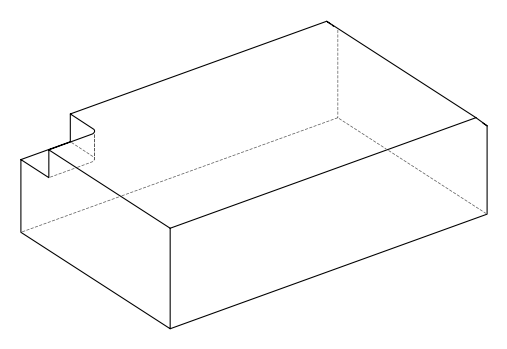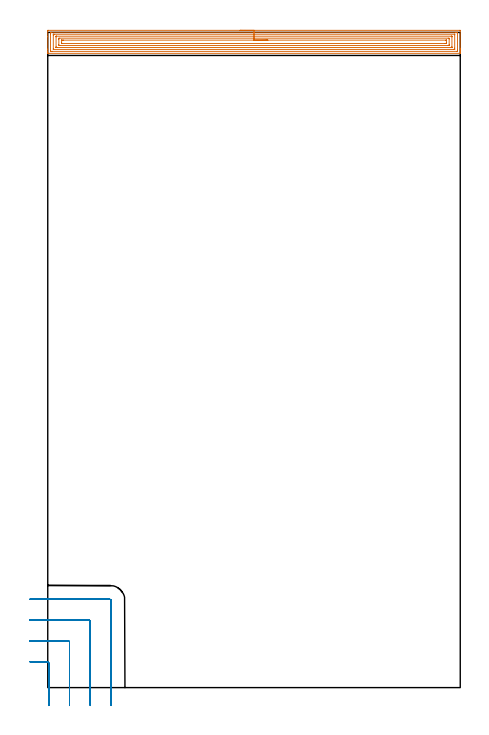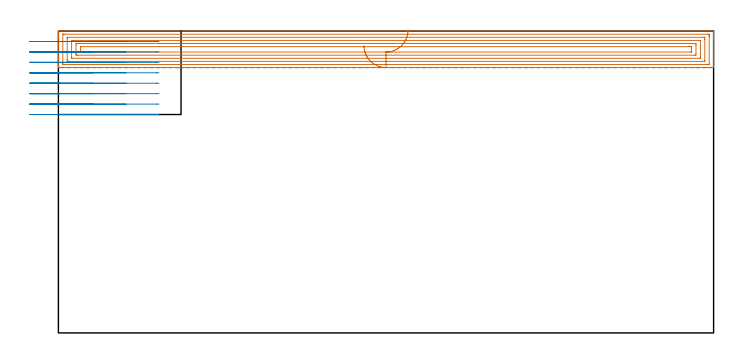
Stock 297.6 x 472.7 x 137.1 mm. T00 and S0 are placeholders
(PLAN: 2 operations, 1 tool changes, 21.2 min)
(1 AREA_MILL | FG_CHAMFER_SURFACE | UGT0205_001 | 14.62 min | 41002 mm3)
(2 MILL_CORNER_NOTCH_RECTANGULAR | CORNER_NOTCH_RECTANGULAR | UGT0201_094 | Follow Part, ap 5, ae 75% | 6.55 min | 154606 mm3)
(TOOL UGT0205_001 | Chamfer Mill 20 x 3 x 45 deg. | D20 FL50 Z2)
(TOOL UGT0201_094 | End mill 20 mm | D20 FL38 Z4)
(OP 1 AREA_MILL)
G17 G21 G94 G90
T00 M6
G54
G17 G0 G90 X138.8 Y474.2 S1061 M3
G43 Z147.1 H0
Z130.5
G94 G1 X138.838 Z129.629 F250.
X138.952 Z128.764
X139.141 Z127.912
X139.403 Z127.08
X139.737 Z126.274
X140.14 Z125.5
X140.608 Z124.764
X141.14 Z124.072
X141.729 Z123.429
X142.372 Z122.84
X143.064 Z122.309
X143.8 Z121.84
X144.574 Z121.437
X145.38 Z121.103
X146.212 Z120.841
X147.063 Z120.652
X147.928 Z120.538
X148.8 Z120.5
X296.991
X297.482 Y474.195 Z120.503
X297.59 Y474.192 Z120.506
X297.6 Y474.079 Z120.618
Y461.232 Z133.463
Y460.633 Z134.061
Y460.076 Z134.621
Y459.756 Z134.94
Y459.198 Z135.498
Y458.878 Z135.817
Y458.238 Z136.462
Y457.892 Z136.808
X297.597 Y457.744 Z136.949
X297.59 Y457.602 Z137.088
X297.437 Y457.6 Z137.1
X0.163
X0.01 Y457.602 Z137.088
X0.003 Y457.743 Z136.949
X0. Y457.892 Z136.808
Y458.238 Z136.462
Y458.878 Z135.817
Y460.076 Z134.621
Y460.633 Z134.061
Y469.571 Z125.126
Y473.521 Z121.176
X0.004 Y473.8 Z120.897
X0.01 Y474.192 Z120.505
X0.206 Y474.196 Z120.502
X0.609 Y474.2 Z120.5
X148.8
Y472.786 Z121.914
X294.452
X295.205 Y472.785 Z121.915
X295.346 Y472.783 Z121.917
X295.556 Y472.779 Z121.921
X295.591 Y472.77 Z121.93
X295.595 Y472.743 Z121.957
X295.597 Y472.713 Z121.987
X295.6 Y472.535 Z122.165
Y460.246 Z134.454
X295.597 Y459.756 Z134.944
X295.591 Y459.376 Z135.324
X295.573 Y459.021 Z135.679
X295.205 Y459.016 Z135.684
X295.066 Y459.015 Z135.685
X3.148 Y459.014 Z135.686
X2.395 Y459.015 Z135.685
X2.254 Y459.016 Z135.684
X2.044 Y459.021 Z135.679
X2.009 Y459.03 Z135.67
X2.005 Y459.057 Z135.643
X2.003 Y459.086 Z135.614
X2. Y459.265 Z135.435
Y471.554 Z123.146
X2.003 Y472.044 Z122.656
X2.008 Y472.424 Z122.276
X2.027 Y472.779 Z121.921
X2.395 Y472.784 Z121.916
X2.534 Y472.785 Z121.915
X148.8 Y472.786 Z121.914
Y471.371 Z123.329
X293.489
X293.545 Y471.369 Z123.331
X293.579 Y471.365 Z123.335
X293.59 Y471.362 Z123.338
X293.592 Y471.343 Z123.357
X293.597 Y471.167 Z123.533
X293.6 Y470.99 Z123.71
Y461.334 Z133.366
X293.598 Y460.633 Z134.067
X293.595 Y460.461 Z134.239
X293.59 Y460.437 Z134.263
X293.574 Y460.435 Z134.265
X293.524 Y460.431 Z134.269
X293.42 Y460.43 Z134.27
X292.736 Y460.429 Z134.271
X4.111
X4.055 Y460.431 Z134.269
X4.021 Y460.435 Z134.265
X4.01 Y460.438 Z134.262
X4.008 Y460.457 Z134.243
X4.003 Y460.633 Z134.067
X4. Y460.81 Z133.89
Y470.466 Z124.234
X4.002 Y471.167 Z123.533
X4.005 Y471.339 Z123.361
X4.01 Y471.363 Z123.337
X4.026 Y471.365 Z123.335
X4.076 Y471.369 Z123.331
X4.18 Y471.37 Z123.33
X4.864 Y471.371 Z123.329
X148.8
Y469.957 Z124.743
X291.079
X291.468 Y469.956 Z124.744
X291.544 Y469.954 Z124.746
X291.578 Y469.951 Z124.749
X291.59 Y469.948 Z124.752
X291.592 Y469.929 Z124.771
X291.596 Y469.833 Z124.867
X291.6 Y469.445 Z125.255
Y462.389 Z132.311
X291.593 Y461.967 Z132.733
X291.59 Y461.863 Z132.837
X291.581 Y461.849 Z132.851
X291.549 Y461.847 Z132.853
X291.482 Y461.845 Z132.855
X291.297 Y461.843 Z132.857
X6.521
X6.132 Y461.844 Z132.856
X6.056 Y461.846 Z132.854
X6.022 Y461.849 Z132.851
X6.01 Y461.852 Z132.848
X6.008 Y461.871 Z132.829
X6.004 Y461.967 Z132.733
X6. Y462.355 Z132.345
Y469.411 Z125.289
X6.007 Y469.833 Z124.867
X6.01 Y469.937 Z124.763
X6.019 Y469.951 Z124.749
X6.051 Y469.953 Z124.747
X6.118 Y469.955 Z124.745
X6.303 Y469.957 Z124.743
X148.8
Y468.543 Z126.157
X288.947
X289.59 Y468.533 Z126.167
X289.599 Y467.902 Z126.798
Y464.144 Z130.556
X289.597 Y463.515 Z131.185
X289.59 Y463.267 Z131.433
X288.966 Y463.257 Z131.443
X8.653
X8.01 Y463.267 Z131.433
X8.001 Y463.898 Z130.802
X8. Y467.656 Z127.044
X8.003 Y468.285 Z126.415
X8.01 Y468.533 Z126.167
X8.634 Y468.543 Z126.157
X148.8
Y467.129 Z127.571
X287.171 Y467.128 Z127.572
X287.528 Y467.126 Z127.574
X287.574 Y467.123 Z127.577
X287.59 Y467.121 Z127.579
X287.592 Y467.105 Z127.595
X287.597 Y467.031 Z127.669
X287.599 Y466.918 Z127.782
X287.6 Y466.778 Z127.922
Y465.478 Z129.222
X287.599 Y465.022 Z129.678
X287.597 Y464.811 Z129.889
X287.593 Y464.706 Z129.994
X287.59 Y464.684 Z130.016
X287.576 Y464.678 Z130.022
X287.524 Y464.675 Z130.025
X287.171 Y464.672 Z130.028
X286.635 Y464.671 Z130.029
X286.278
X10.429 Y464.672 Z130.028
X10.072 Y464.674 Z130.026
X10.026 Y464.677 Z130.023
X10.01 Y464.679 Z130.021
X10.008 Y464.695 Z130.005
X10.003 Y464.769 Z129.931
X10.001 Y464.882 Z129.818
X10. Y465.022 Z129.678
X10.001 Y466.778 Z127.922
X10.003 Y466.989 Z127.711
X10.007 Y467.094 Z127.606
X10.01 Y467.116 Z127.584
X10.024 Y467.122 Z127.578
X10.076 Y467.125 Z127.575
X10.429 Y467.127 Z127.573
X10.965 Y467.129 Z127.571
X11.322
X148.8
X149.672 Z127.609
X150.536 Z127.723
X151.388 Z127.912
X152.22 Z128.174
X153.026 Z128.508
X153.8 Z128.911
X154.536 Z129.38
X155.228 Z129.911
X155.871 Z130.5
X156.46 Z131.143
X156.992 Z131.835
X157.46 Z132.571
X157.863 Z133.345
X158.197 Z134.151
X158.459 Z134.983
X158.648 Z135.835
X158.762 Z136.7
X158.8 Z137.571
G0 Z147.1
M5
M2
(OP 2 MILL_CORNER_NOTCH_RECTANGULAR)
G17 G21 G94 G90
T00 M6
G54
G17 G0 G90 X0.7 Y-13. S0 M3
G43 Z147.1 H0
Z132.362
G94 G1 Y-10. F250.
Y17.706 F500.
G3 X-0.294 Y18.7 R1.
G1 X-10.
X-13. F250.
G0 Z147.1
X15.7 Y-13.
Z132.362
G1 Y-10.
Y32.705 F500.
G3 X14.705 Y33.7 R1.
G1 X-10.
X-13. F250.
G0 Z147.1
X30.7 Y-13.
Z132.362
G1 Y-10.
Y47.705 F500.
G3 X29.705 Y48.7 R1.
G1 X-10.
X-13. F250.
G0 Z147.1
X45.7 Y-13.
Z132.362
G1 Y-10.
Y62.705 F500.
G3 X44.705 Y63.7 R1.
G1 X-10.
X-13. F250.
G0 Z147.1
X0.7 Y-13.
Z127.625
G1 Y-10.
Y17.706 F500.
G3 X-0.294 Y18.7 R1.
G1 X-10.
X-13. F250.
G0 Z147.1
X15.7 Y-13.
Z127.625
G1 Y-10.
Y32.705 F500.
G3 X14.705 Y33.7 R1.
G1 X-10.
X-13. F250.
G0 Z147.1
X30.7 Y-13.
Z127.625
G1 Y-10.
Y47.705 F500.
G3 X29.705 Y48.7 R1.
G1 X-10.
X-13. F250.
G0 Z147.1
X45.7 Y-13.
Z127.625
G1 Y-10.
Y62.705 F500.
G3 X44.705 Y63.7 R1.
G1 X-10.
X-13. F250.
G0 Z147.1
X0.7 Y-13.
Z122.887
G1 Y-10.
Y17.706 F500.
G3 X-0.294 Y18.7 R1.
G1 X-10.
X-13. F250.
G0 Z147.1
X15.7 Y-13.
Z122.887
G1 Y-10.
Y32.705 F500.
G3 X14.705 Y33.7 R1.
G1 X-10.
X-13. F250.
G0 Z147.1
X30.7 Y-13.
Z122.887
G1 Y-10.
Y47.705 F500.
G3 X29.705 Y48.7 R1.
G1 X-10.
X-13. F250.
G0 Z147.1
X45.7 Y-13.
Z122.887
G1 Y-10.
Y62.705 F500.
G3 X44.705 Y63.7 R1.
G1 X-10.
X-13. F250.
G0 Z147.1
X0.7 Y-13.
Z118.15
G1 Y-10.
Y17.706 F500.
G3 X-0.294 Y18.7 R1.
G1 X-10.
X-13. F250.
G0 Z147.1
X15.7 Y-13.
Z118.15
G1 Y-10.
Y32.705 F500.
G3 X14.705 Y33.7 R1.
G1 X-10.
X-13. F250.
G0 Z147.1
X30.7 Y-13.
Z118.15
G1 Y-10.
Y47.705 F500.
G3 X29.705 Y48.7 R1.
G1 X-10.
X-13. F250.
G0 Z147.1
X45.7 Y-13.
Z118.15
G1 Y-10.
Y62.705 F500.
G3 X44.705 Y63.7 R1.
G1 X-10.
X-13. F250.
G0 Z147.1
X0.7 Y-13.
Z113.412
G1 Y-10.
Y17.706 F500.
G3 X-0.294 Y18.7 R1.
G1 X-10.
X-13. F250.
G0 Z147.1
X15.7 Y-13.
Z113.412
G1 Y-10.
Y32.705 F500.
G3 X14.705 Y33.7 R1.
G1 X-10.
X-13. F250.
G0 Z147.1
X30.7 Y-13.
Z113.412
G1 Y-10.
Y47.705 F500.
G3 X29.705 Y48.7 R1.
G1 X-10.
X-13. F250.
G0 Z147.1
X45.7 Y-13.
Z113.412
G1 Y-10.
Y62.705 F500.
G3 X44.705 Y63.7 R1.
G1 X-10.
X-13. F250.
G0 Z147.1
X0.7 Y-13.
Z108.675
G1 Y-10.
Y17.706 F500.
G3 X-0.294 Y18.7 R1.
G1 X-10.
X-13. F250.
G0 Z147.1
X15.7 Y-13.
Z108.675
G1 Y-10.
Y32.705 F500.
G3 X14.705 Y33.7 R1.
G1 X-10.
X-13. F250.
G0 Z147.1
X30.7 Y-13.
Z108.675
G1 Y-10.
Y47.705 F500.
G3 X29.705 Y48.7 R1.
G1 X-10.
X-13. F250.
G0 Z147.1
X45.7 Y-13.
Z108.675
G1 Y-10.
Y62.705 F500.
G3 X44.705 Y63.7 R1.
G1 X-10.
X-13. F250.
G0 Z147.1
X0.7 Y-13.
Z103.937
G1 Y-10.
Y17.706 F500.
G3 X-0.294 Y18.7 R1.
G1 X-10.
X-13. F250.
G0 Z147.1
X15.7 Y-13.
Z103.937
G1 Y-10.
Y32.705 F500.
G3 X14.705 Y33.7 R1.
G1 X-10.
X-13. F250.
G0 Z147.1
X30.7 Y-13.
Z103.937
G1 Y-10.
Y47.705 F500.
G3 X29.705 Y48.7 R1.
G1 X-10.
X-13. F250.
G0 Z147.1
X45.7 Y-13.
Z103.937
G1 Y-10.
Y62.705 F500.
G3 X44.705 Y63.7 R1.
G1 X-10.
X-13. F250.
G0 Z147.1
X0.7 Y-13.
Z99.2
G1 Y-10.
Y17.706 F500.
G3 X-0.294 Y18.7 R1.
G1 X-10.
X-13. F250.
G0 Z147.1
X15.7 Y-13.
Z99.2
G1 Y-10.
Y32.705 F500.
G3 X14.705 Y33.7 R1.
G1 X-10.
X-13. F250.
G0 Z147.1
X30.7 Y-13.
Z99.2
G1 Y-10.
Y47.705 F500.
G3 X29.705 Y48.7 R1.
G1 X-10.
X-13. F250.
G0 Z147.1
X45.7 Y-13.
Z99.2
G1 Y-10.
Y62.705 F500.
G3 X44.705 Y63.7 R1.
G1 X-10.
X-13. F250.
G0 Z147.1
M5
M2
